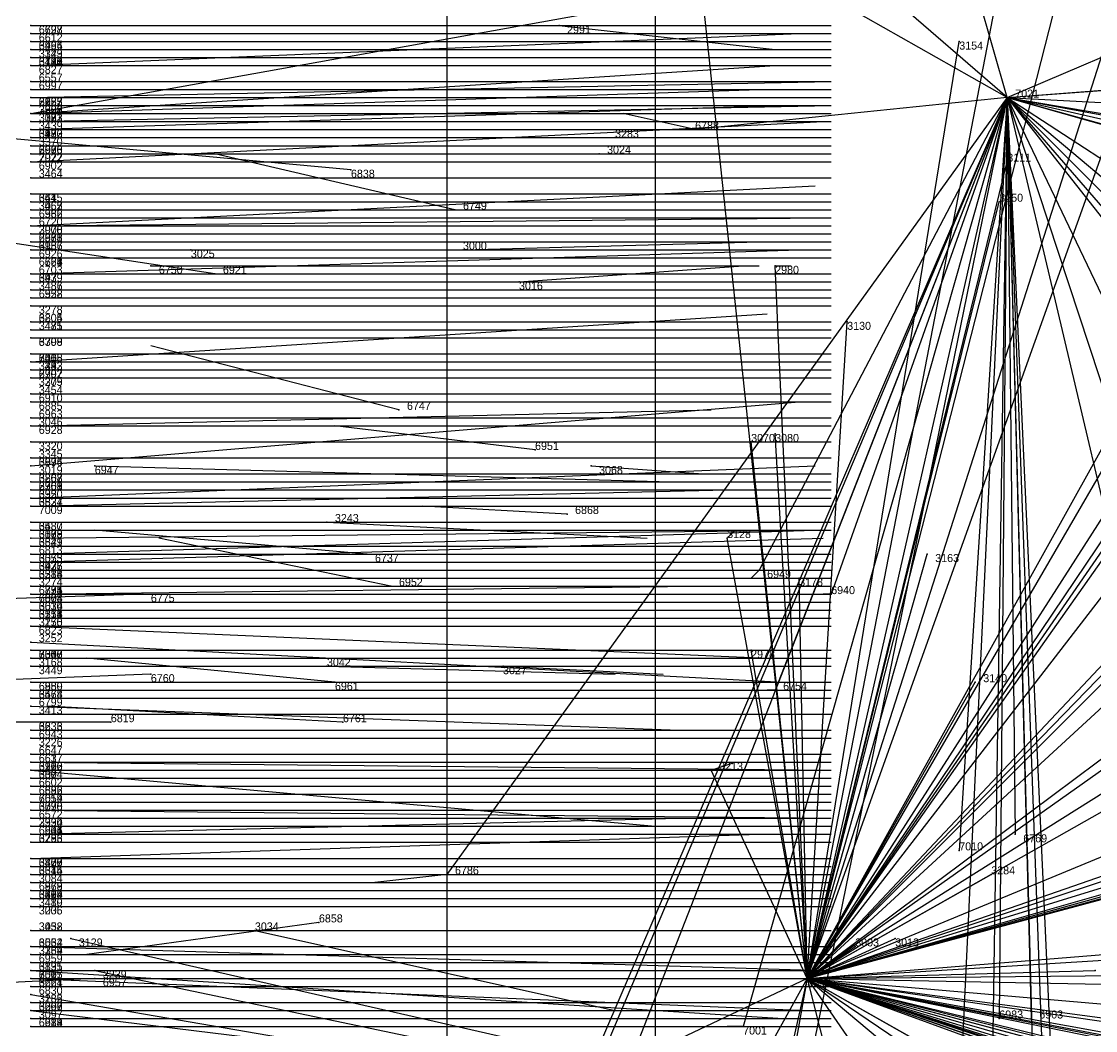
# Model space of a CAD drawing. Extents: x -0.07 to 1.1, y -0.07 to 1.1.
# Drawn here: x -0.0012 to 0.133, y 0.7635 to 0.8895 of the extents above; entities that cross this region are included whole.
import ezdxf

# ---------------------------------------------------------------- set-up
doc = ezdxf.new("R2010")
doc.units = 0
for name, color, linetype in [('Clients', 3, 'CONTINUOUS'), ('Facilities', 3, 'CONTINUOUS'), ('Facilities_lines', 3, 'CONTINUOUS'), ('Min_max_boxes', 1, 'CONTINUOUS'), ('Normals', 1, 'CONTINUOUS'), ('Source_points', 5, 'CONTINUOUS'), ('Text', 3, 'CONTINUOUS')]:
    doc.layers.add(name, color=color, linetype=linetype)

msp = doc.modelspace()

# ---------------------------------------------------------------- linework, layer by layer
at = {"layer": 'Clients', "color": 5}
for p in [(0.116, 0.887), (0.083, 0.876, 1), (0.122, 0.872), (0.121, 0.867), (0.093, 0.859), (0.102, 0.852), (0.093, 0.838), (0.09, 0.837), (0.087, 0.825), (0.112, 0.823), (0.091, 0.821, 1), (0.096, 0.82), (0.1, 0.818, 1), (0.09, 0.811), (0.118, 0.807), (0.093, 0.806, 1), (0.085, 0.796), (0.123, 0.788, 1), (0.116, 0.786, 1), (0.052, 0.783, 1), (0.12, 0.783), (0.108, 0.775), (0.103, 0.774), (0.133, 0.771), (0.121, 0.765, 1), (0.125, 0.765, 1), (0.089, 0.764, 1)]:
    msp.add_point(p, dxfattribs=at)
at = {"layer": 'Facilities', "color": 3}
for p in [(0, 0.889, 0.797), (0.066, 0.889), (0, 0.888, 0.724), (0, 0.887, 0.552), (0, 0.886, 0.086), (0, 0.886, 0.303), (0, 0.886, 0.783), (0, 0.885, 0.478), (0, 0.885, 0.364), (0, 0.885, 0.868), (0, 0.884, 0.244), (0, 0.884, 0.24), (0, 0.884, 0.897), (0, 0.884, 0.969), (0, 0.882, 0.591), (0, 0.881, 0.8), (0, 0.88, 0.072), (0, 0.88, 0.078), (0, 0.88, 0.654), (0, 0.879, 0.207), (0, 0.879, 0.294), (0.122, 0.88, 1), (0, 0.878, 0.226), (0, 0.878, 0.045), (0, 0.878, 0.049), (0, 0.878, 0.019), (0, 0.878, 0.339), (0, 0.877, 0.072), (0, 0.877, 0.493), (0, 0.876, 0.273), (0, 0.876, 0.453), (0, 0.876, 0.979), (0, 0.876, 0.813), (0, 0.875, 0.187), (0, 0.875, 0.288), (0.073, 0.875), (0, 0.874, 0.244), (0, 0.874, 0.75), (0, 0.873, 0.178), (0, 0.873, 0.809), (0.071, 0.873), (0, 0.872, 0.065), (0, 0.872, 0.769), (0.04, 0.871, 1), (0, 0.87, 0.3), (0, 0.868, 0.422), (0, 0.868, 0.669), (0, 0.867, 0.095), (0, 0.867, 0.419), (0, 0.866, 0.098), (0.053, 0.866, 1), (0, 0.865, 0.653), (0, 0.865, 0.765), (0, 0.864, 0.093), (0, 0.864, 0.058), (0, 0.864, 0.944), (0, 0.863, 0.598), (0, 0.862, 0.093), (0, 0.862, 0.528), (0, 0.861, 0.189), (0, 0.861, 0.924), (0, 0.861, 0.821), (0.02, 0.861), (0.054, 0.861), (0, 0.86, 0.677), (0, 0.86, 0.68), (0, 0.86, 0.715), (0, 0.86, 0.825), (0.015, 0.859, 1), (0, 0.858, 0.518), (0, 0.858, 0.952), (0.023, 0.858, 1), (0, 0.857, 0.259), (0, 0.857, 0.342), (0.061, 0.857), (0, 0.856, 0.425), (0, 0.855, 0.679), (0, 0.855, 0.897), (0, 0.854, 0.082), (0, 0.852, 0.129), (0, 0.852, 0.379), (0, 0.852, 0.833), (0, 0.851, 0.4), (0, 0.85, 0.422), (0, 0.85, 0.912), (0, 0.848, 0.432), (0, 0.848, 0.551), (0, 0.847, 0.072), (0, 0.847, 0.459), (0, 0.847, 0.977), (0, 0.846, 0.178), (0, 0.846, 0.45), (0, 0.846, 0.273), (0, 0.845, 0.149), (0, 0.845, 0.27), (0, 0.845, 0.722), (0, 0.843, 0.341), (0, 0.842, 0.866), (0, 0.842, 0.855), (0.046, 0.841, 1), (0, 0.84, 0.92), (0, 0.839, 0.201), (0.001, 0.839, 1), (0, 0.837, 0.337), (0.063, 0.836, 1), (0, 0.835, 0.146), (0, 0.835, 0.318), (0, 0.835, 0.669), (0, 0.834, 0.951), (0.008, 0.834, 1), (0.07, 0.834), (0, 0.833, 0.167), (0, 0.833, 0.17), (0, 0.833, 0.809), (0, 0.832, 0.188), (0, 0.832, 0.144), (0, 0.831, 0.403), (0, 0.831, 0.608), (0, 0.83, 0.302), (0, 0.83, 0.274), (0, 0.83, 0.579), (0, 0.83, 0.944), (0, 0.829, 0.835), (0, 0.829, 0.999), (0.067, 0.828, 1), (0, 0.827, 0.529), (0.037, 0.827), (0, 0.826, 0.13), (0, 0.826, 0.268), (0, 0.826, 0.531), (0, 0.826, 0.704), (0, 0.825, 0.05), (0, 0.824, 0.349), (0, 0.824, 0.808), (0, 0.823, 0.704), (0, 0.823, 0.945), (0.042, 0.823, 1), (0, 0.822, 0.166), (0, 0.822, 0.227), (0, 0.822, 0.928), (0, 0.821, 0.276), (0, 0.821, 0.409), (0, 0.821, 0.635), (0, 0.82, 0.049), (0, 0.82, 0.246), (0, 0.82, 0.413), (0, 0.819, 0.911), (0, 0.819, 0.875), (0.045, 0.819, 1), (0, 0.818, 0.572), (0, 0.818, 1), (0.014, 0.818, 1), (0, 0.817, 0.118), (0, 0.817, 0.86), (0, 0.817, 0.806), (0, 0.816, 0.231), (0, 0.816, 0.751), (0, 0.816, 0.508), (0, 0.815, 0.225), (0, 0.815, 0.129), (0, 0.815, 0.498), (0, 0.814, 0.143), (0, 0.814, 0.962), (0, 0.812, 0.044), (0, 0.811, 0.282), (0, 0.81, 0.485), (0, 0.81, 0.627), (0, 0.81, 0.803), (0, 0.809, 0.12), (0, 0.809, 0.278), (0.015, 0.808, 1), (0.037, 0.809), (0.059, 0.809), (0, 0.807, 0.791), (0.038, 0.807, 1), (0, 0.806, 0.792), (0, 0.805, 0.481), (0, 0.805, 0.723), (0, 0.804, 0.996), (0, 0.803, 0.479), (0.01, 0.802, 1), (0.039, 0.802, 1), (0, 0.801, 0.148), (0, 0.801, 0.676), (0, 0.8, 0.09), (0, 0.8, 0.907), (0, 0.798, 0.573), (0, 0.798, 0.75), (0, 0.797, 0.217), (0, 0.797, 0.132), (0, 0.797, 0.721), (0, 0.797, 0.924), (0, 0.796, 0.014), (0, 0.796, 0.365), (0, 0.796, 0.879), (0, 0.795, 0.145), (0, 0.794, 0.713), (0, 0.793, 0.649), (0, 0.793, 0.568), (0, 0.793, 0.85), (0, 0.792, 0.672), (0, 0.792, 0.865), (0, 0.791, 0.071), (0, 0.791, 0.787), (0, 0.79, 0.411), (0, 0.79, 0.551), (0, 0.789, 0.238), (0, 0.789, 0.829), (0, 0.788, 0.644), (0, 0.788, 0.853), (0, 0.788, 0.99), (0, 0.787, 0.18), (0, 0.787, 0.833), (0, 0.785, 0.266), (0, 0.785, 0.973), (0, 0.784, 0.439), (0, 0.784, 0.312), (0, 0.784, 0.309), (0, 0.783, 0.436), (0, 0.783, 0.54), (0, 0.782, 0.169), (0, 0.782, 0.816), (0, 0.781, 0.159), (0, 0.781, 0.264), (0, 0.781, 0.586), (0, 0.781, 0.877), (0, 0.78, 0.277), (0, 0.78, 0.33), (0, 0.779, 0.203), (0, 0.779, 0.227), (0, 0.779, 0.497), (0, 0.779, 0.402), (0.036, 0.777, 1), (0, 0.776, 0.092), (0, 0.776, 0.335), (0.028, 0.776), (0.005, 0.775), (0, 0.774, 0.086), (0, 0.774, 0.069), (0, 0.774, 0.161), (0, 0.774, 0.469), (0, 0.774, 0.737), (0, 0.774, 0.747), (0, 0.773, 0.816), (0, 0.772, 0.867), (0, 0.771, 0.04), (0, 0.771, 0.838), (0.008, 0.771), (0, 0.77, 0.049), (0, 0.77, 0.652), (0, 0.77, 0.507), (0, 0.77, 0.566), (0, 0.769, 0.134), (0, 0.769, 0.846), (0.008, 0.77, 1), (0.097, 0.77), (0, 0.768, 0.015), (0, 0.767, 0.122), (0, 0.766, 0.175), (0, 0.766, 0.124), (0, 0.766, 0.028), (0, 0.766, 0.581), (0, 0.765, 0.592), (0, 0.765, 0.518), (0, 0.764, 0.883)]:
    msp.add_point(p, dxfattribs=at)
at = {"layer": 'Facilities_lines', "color": 3}
for p, q in [((0.097, 0.77), (0.194, 0.937)), ((0.097, 0.77), (0.186, 0.93)), ((0.097, 0.77), (0.126, 0.92)), ((0.122, 0.88, 1), (0.077, 0.919, 1)), ((0.097, 0.77), (0.197, 0.915)), ((0.097, 0.77), (0.082, 0.911)), ((0.097, 0.77), (0.142, 0.911)), ((0.097, 0.77), (0.133, 0.911)), ((0.122, 0.88, 1), (0.114, 0.908, 1)), ((0.097, 0.77), (0.188, 0.899)), ((0.122, 0.88, 1), (0.092, 0.897, 1)), ((0.097, 0.77), (0.141, 0.893)), ((0.122, 0.88, 1), (0.143, 0.889, 1)), ((0.097, 0.77), (0.116, 0.887)), ((0.122, 0.88, 1), (0.225, 0.888, 1)), ((0.122, 0.88, 1), (0.214, 0.887, 1)), ((0.097, 0.77), (0.185, 0.884)), ((0.122, 0.88, 1), (0.052, 0.783, 1)), ((0.122, 0.88, 1), (0.067, 0.75, 1)), ((0.122, 0.88, 1), (0.068, 0.742, 1)), ((0.122, 0.88, 1), (0.069, 0.757, 1)), ((0.122, 0.88, 1), (0.083, 0.876, 1)), ((0.122, 0.88, 1), (0.089, 0.764, 1)), ((0.122, 0.88, 1), (0.091, 0.821, 1)), ((0.122, 0.88, 1), (0.092, 0.748, 1)), ((0.122, 0.88, 1), (0.093, 0.806, 1)), ((0.122, 0.88, 1), (0.095, 0.748, 1)), ((0.122, 0.88, 1), (0.1, 0.818, 1)), ((0.122, 0.88, 1), (0.115, 0.733, 1)), ((0.122, 0.88, 1), (0.116, 0.786, 1)), ((0.122, 0.88, 1), (0.12, 0.75, 1)), ((0.122, 0.88, 1), (0.121, 0.765, 1)), ((0.122, 0.88, 1), (0.154, 0.813, 1)), ((0.122, 0.88, 1), (0.175, 0.868, 1)), ((0.122, 0.88, 1), (0.206, 0.866, 1)), ((0.122, 0.88, 1), (0.175, 0.865, 1)), ((0.122, 0.88, 1), (0.123, 0.788, 1)), ((0.122, 0.88, 1), (0.18, 0.822, 1)), ((0.122, 0.88, 1), (0.234, 0.874, 1)), ((0.122, 0.88, 1), (0.199, 0.791, 1)), ((0.122, 0.88, 1), (0.222, 0.815, 1)), ((0.122, 0.88, 1), (0.207, 0.772, 1)), ((0.122, 0.88, 1), (0.237, 0.848, 1)), ((0.122, 0.88, 1), (0.148, 0.801, 1)), ((0.122, 0.88, 1), (0.125, 0.765, 1)), ((0.122, 0.88, 1), (0.21, 0.864, 1)), ((0.122, 0.88, 1), (0.2, 0.867, 1)), ((0.122, 0.88, 1), (0.223, 0.795, 1)), ((0.122, 0.88, 1), (0.127, 0.743, 1)), ((0.122, 0.88, 1), (0.159, 0.723, 1)), ((0.122, 0.88, 1), (0.126, 0.729, 1)), ((0.122, 0.88, 1), (0.128, 0.748, 1)), ((0.097, 0.77), (0.197, 0.873)), ((0.097, 0.77), (0.209, 0.873)), ((0.097, 0.77), (0.163, 0.873)), ((0.097, 0.77), (0.122, 0.872)), ((0.097, 0.77), (0.163, 0.868)), ((0.097, 0.77), (0.121, 0.867)), ((0.097, 0.77), (0.223, 0.864)), ((0.097, 0.77), (0.093, 0.859)), ((0.097, 0.77), (0.102, 0.852)), ((0.097, 0.77), (0.21, 0.841)), ((0.097, 0.77), (0.093, 0.838)), ((0.097, 0.77), (0.09, 0.837)), ((0.097, 0.77), (0.164, 0.837)), ((0.097, 0.77), (0.258, 0.826)), ((0.097, 0.77), (0.087, 0.825)), ((0.097, 0.77), (0.112, 0.823)), ((0.097, 0.77), (0.096, 0.82)), ((0.097, 0.77), (0.145, 0.821)), ((0.097, 0.77), (0.283, 0.82)), ((0.097, 0.77), (0.249, 0.82)), ((0.097, 0.77), (0.09, 0.811)), ((0.097, 0.77), (0.241, 0.81)), ((0.097, 0.77), (0.237, 0.808)), ((0.097, 0.77), (0.118, 0.807)), ((0.097, 0.77), (0.214, 0.806)), ((0.097, 0.77), (0.145, 0.804)), ((0.097, 0.77), (0.15, 0.8)), ((0.097, 0.77), (0.085, 0.796)), ((0.097, 0.77), (0.155, 0.794)), ((0.097, 0.77), (0.12, 0.783)), ((0.097, 0.77), (0.139, 0.782)), ((0.097, 0.77), (0.183, 0.777)), ((0.097, 0.77), (0.108, 0.775)), ((0.097, 0.77), (0.103, 0.774)), ((0.097, 0.77), (0.162, 0.774)), ((0.097, 0.77), (0.133, 0.771)), ((0.097, 0.77), (0.207, 0.771)), ((0.097, 0.77), (0.078, 0.761)), ((0.097, 0.77), (0.087, 0.752)), ((0.097, 0.77), (0.092, 0.742)), ((0.097, 0.77), (0.217, 0.738)), ((0.097, 0.77), (0.251, 0.714)), ((0.097, 0.77), (0.238, 0.727)), ((0.097, 0.77), (0.202, 0.75)), ((0.097, 0.77), (0.226, 0.725)), ((0.097, 0.77), (0.213, 0.732)), ((0.097, 0.77), (0.207, 0.708)), ((0.097, 0.77), (0.167, 0.753)), ((0.097, 0.77), (0.17, 0.709)), ((0.097, 0.77), (0.218, 0.748)), ((0.097, 0.77), (0.223, 0.728)), ((0.097, 0.77), (0.134, 0.745)), ((0.097, 0.77), (0.213, 0.733)), ((0.097, 0.77), (0.242, 0.749)), ((0.097, 0.77), (0.124, 0.731)), ((0.097, 0.77), (0.112, 0.711)), ((0.097, 0.77), (0.189, 0.718)), ((0.097, 0.77), (0.146, 0.756)), ((0.097, 0.77), (0.24, 0.734)), ((0.097, 0.77), (0.267, 0.711)), ((0.097, 0.77), (0.273, 0.723)), ((0.097, 0.77), (0.269, 0.735)), ((0.097, 0.77), (0.265, 0.737)), ((0.097, 0.77), (0.262, 0.748)), ((0.097, 0.77), (0.3, 0.766)), ((0.097, 0.77), (0.143, 0.766))]:
    msp.add_line(p, q, dxfattribs=at)
at = {"layer": 'Min_max_boxes', "color": 1}
for p, q in [((0.078, 0.937), (0.078, 0.708)), ((0.078, 0.937), (0.078, 0.708)), ((0.052, 0.919, 1), (0.052, 0.723, 1)), ((0.052, 0.919, 1), (0.052, 0.723, 1))]:
    msp.add_line(p, q, dxfattribs=at)
at = {"layer": 'Normals', "color": 1}
for p, q in [((0, 0.878, 0.019), (0.078, 0.892, 0.08)), ((0, 0.889, 0.797), (0.1, 0.889, 0.797)), ((0.066, 0.889), (0.093, 0.886, 0.096)), ((0, 0.888, 0.724), (0.1, 0.888, 0.724)), ((0, 0.884, 0.969), (0.096, 0.888, 0.944)), ((0, 0.887, 0.552), (0.1, 0.887, 0.552)), ((0.116, 0.887), (0.116, 0.887, 0.1)), ((0, 0.886, 0.086), (0.1, 0.886, 0.086)), ((0, 0.886, 0.303), (0.1, 0.886, 0.303)), ((0, 0.886, 0.783), (0.1, 0.886, 0.783)), ((0, 0.885, 0.478), (0.1, 0.885, 0.478)), ((0, 0.885, 0.364), (0.1, 0.885, 0.364)), ((0, 0.885, 0.868), (0.1, 0.885, 0.868)), ((0, 0.884, 0.244), (0.1, 0.884, 0.244)), ((0, 0.884, 0.24), (0.1, 0.884, 0.24)), ((0, 0.878, 0.049), (0.093, 0.884, 0.085)), ((0, 0.884, 0.897), (0.1, 0.884, 0.897)), ((0, 0.88, 0.072), (0.1, 0.882, 0.079)), ((0, 0.882, 0.591), (0.1, 0.882, 0.591)), ((0, 0.878, 0.045), (0.091, 0.881, 0.086)), ((0, 0.881, 0.8), (0.1, 0.881, 0.8)), ((0, 0.88, 0.078), (0.1, 0.88, 0.081)), ((0, 0.88, 0.654), (0.1, 0.88, 0.654)), ((0, 0.877, 0.072), (0.1, 0.879, 0.079)), ((0, 0.879, 0.207), (0.1, 0.879, 0.207)), ((0, 0.879, 0.294), (0.1, 0.879, 0.294)), ((0, 0.876, 0.979), (0.093, 0.879, 0.943)), ((0.122, 0.88, 1), (0.122, 0.88, 1.1)), ((0, 0.878, 0.226), (0.1, 0.878, 0.226)), ((0, 0.878, 0.339), (0.1, 0.878, 0.339)), ((0.083, 0.876, 1), (0.074, 0.878, 1.1)), ((0, 0.872, 0.065), (0.099, 0.877, 0.075)), ((0, 0.877, 0.493), (0.1, 0.877, 0.493)), ((0.04, 0.871, 1), (-0.004, 0.875, 1.09)), ((0, 0.876, 0.273), (0.1, 0.876, 0.273)), ((0, 0.876, 0.453), (0.1, 0.876, 0.453)), ((0, 0.876, 0.813), (0.1, 0.876, 0.813)), ((0, 0.875, 0.187), (0.1, 0.875, 0.187)), ((0, 0.875, 0.288), (0.1, 0.875, 0.288)), ((0.073, 0.875), (0.094, 0.875, 0.098)), ((0, 0.874, 0.244), (0.1, 0.874, 0.244)), ((0, 0.874, 0.75), (0.1, 0.874, 0.75)), ((0, 0.873, 0.178), (0.1, 0.873, 0.178)), ((0, 0.873, 0.809), (0.1, 0.873, 0.809)), ((0.053, 0.866, 1), (0.023, 0.873, 1.095)), ((0.071, 0.873), (0.093, 0.873, 0.098)), ((0, 0.872, 0.769), (0.1, 0.872, 0.769)), ((0.122, 0.872), (0.122, 0.872, 0.1)), ((0, 0.87, 0.3), (0.1, 0.87, 0.3)), ((0, 0.864, 0.058), (0.098, 0.869, 0.08)), ((0, 0.868, 0.422), (0.1, 0.868, 0.422)), ((0, 0.868, 0.669), (0.1, 0.868, 0.669)), ((0, 0.867, 0.095), (0.1, 0.867, 0.095)), ((0, 0.867, 0.419), (0.1, 0.867, 0.419)), ((0.121, 0.867), (0.121, 0.867, 0.1)), ((0.023, 0.858, 1), (-0.03, 0.866, 1.084)), ((0, 0.866, 0.098), (0.1, 0.866, 0.098)), ((0, 0.865, 0.653), (0.1, 0.865, 0.653)), ((0, 0.864, 0.944), (0.099, 0.865, 0.928)), ((0, 0.865, 0.765), (0.1, 0.865, 0.765)), ((0, 0.864, 0.093), (0.1, 0.864, 0.093)), ((0, 0.863, 0.598), (0.1, 0.863, 0.598)), ((0, 0.862, 0.093), (0.1, 0.862, 0.093)), ((0, 0.862, 0.528), (0.1, 0.862, 0.528)), ((0.054, 0.861), (0.091, 0.862, 0.093)), ((0, 0.861, 0.189), (0.1, 0.861, 0.189)), ((0, 0.861, 0.924), (0.1, 0.861, 0.919)), ((0, 0.858, 0.952), (0.096, 0.861, 0.924)), ((0, 0.861, 0.821), (0.1, 0.861, 0.821)), ((0.02, 0.861), (0.079, 0.861, 0.08)), ((0, 0.86, 0.677), (0.1, 0.86, 0.677)), ((0, 0.86, 0.68), (0.1, 0.86, 0.68)), ((0, 0.86, 0.715), (0.1, 0.86, 0.715)), ((0, 0.86, 0.825), (0.1, 0.86, 0.825)), ((0.015, 0.859, 1), (0.091, 0.859, 0.934)), ((0.061, 0.857), (0.089, 0.859, 0.096)), ((0.093, 0.859), (0.095, 0.859, 0.1)), ((0, 0.858, 0.518), (0.1, 0.858, 0.518)), ((0, 0.857, 0.259), (0.1, 0.857, 0.259)), ((0, 0.857, 0.342), (0.1, 0.857, 0.342)), ((0, 0.856, 0.425), (0.1, 0.856, 0.425)), ((0, 0.855, 0.679), (0.1, 0.855, 0.679)), ((0, 0.855, 0.897), (0.1, 0.855, 0.897)), ((0, 0.854, 0.082), (0.1, 0.854, 0.084)), ((0, 0.847, 0.977), (0.092, 0.853, 0.939)), ((0, 0.852, 0.129), (0.1, 0.852, 0.129)), ((0, 0.852, 0.379), (0.1, 0.852, 0.379)), ((0, 0.852, 0.833), (0.1, 0.852, 0.833)), ((0, 0.851, 0.4), (0.1, 0.851, 0.4)), ((0.102, 0.852), (0.102, 0.852, 0.1)), ((0, 0.85, 0.422), (0.1, 0.85, 0.422)), ((0, 0.85, 0.912), (0.1, 0.85, 0.912)), ((0.046, 0.841, 1), (0.015, 0.849, 1.094)), ((0, 0.848, 0.432), (0.1, 0.848, 0.432)), ((0, 0.848, 0.551), (0.1, 0.848, 0.551)), ((0, 0.847, 0.072), (0.1, 0.847, 0.078)), ((0, 0.847, 0.459), (0.1, 0.847, 0.459)), ((0, 0.846, 0.178), (0.1, 0.846, 0.178)), ((0, 0.846, 0.45), (0.1, 0.846, 0.45)), ((0, 0.846, 0.273), (0.1, 0.846, 0.273)), ((0, 0.845, 0.149), (0.1, 0.845, 0.149)), ((0, 0.845, 0.27), (0.1, 0.845, 0.27)), ((0, 0.845, 0.722), (0.1, 0.845, 0.722)), ((0, 0.843, 0.341), (0.1, 0.843, 0.341)), ((0, 0.842, 0.866), (0.1, 0.842, 0.866)), ((0, 0.842, 0.855), (0.1, 0.842, 0.855)), ((0, 0.834, 0.951), (0.096, 0.842, 0.924)), ((0.001, 0.839, 1), (0.085, 0.841, 0.946)), ((0, 0.84, 0.92), (0.1, 0.84, 0.917)), ((0, 0.839, 0.201), (0.1, 0.839, 0.201)), ((0.063, 0.836, 1), (0.038, 0.839, 1.097)), ((0.093, 0.838), (0.093, 0.838, 0.1)), ((0, 0.837, 0.337), (0.1, 0.837, 0.337)), ((0.09, 0.837), (0.09, 0.837, 0.1)), ((0, 0.835, 0.146), (0.1, 0.835, 0.146)), ((0, 0.835, 0.318), (0.1, 0.835, 0.318)), ((0, 0.835, 0.669), (0.1, 0.835, 0.669)), ((0, 0.83, 0.944), (0.098, 0.834, 0.925)), ((0.008, 0.834, 1), (0.08, 0.832, 0.93)), ((0.07, 0.834), (0.084, 0.833, 0.099)), ((0, 0.833, 0.167), (0.1, 0.833, 0.167)), ((0, 0.833, 0.17), (0.1, 0.833, 0.17)), ((0, 0.833, 0.809), (0.1, 0.833, 0.809)), ((0, 0.832, 0.188), (0.1, 0.832, 0.188)), ((0, 0.832, 0.144), (0.1, 0.832, 0.144)), ((0, 0.831, 0.403), (0.1, 0.831, 0.403)), ((0, 0.831, 0.608), (0.1, 0.831, 0.608)), ((0, 0.829, 0.999), (0.087, 0.831, 0.949)), ((0, 0.83, 0.302), (0.1, 0.83, 0.302)), ((0, 0.83, 0.274), (0.1, 0.83, 0.274)), ((0, 0.83, 0.579), (0.1, 0.83, 0.579)), ((0, 0.829, 0.835), (0.1, 0.829, 0.835)), ((0.067, 0.828, 1), (0.049, 0.829, 1.098)), ((0, 0.827, 0.529), (0.1, 0.827, 0.529)), ((0.037, 0.827), (0.077, 0.825, 0.092)), ((0, 0.826, 0.13), (0.1, 0.826, 0.13)), ((0, 0.825, 0.05), (0.098, 0.826, 0.071)), ((0, 0.826, 0.268), (0.1, 0.826, 0.268)), ((0, 0.826, 0.531), (0.1, 0.826, 0.531)), ((0, 0.826, 0.704), (0.1, 0.826, 0.704)), ((0, 0.823, 0.945), (0.098, 0.826, 0.925)), ((0.042, 0.823, 1), (0.008, 0.826, 1.094)), ((0.087, 0.825), (0.088, 0.826, 0.1)), ((0, 0.822, 0.928), (0.099, 0.825, 0.917)), ((0, 0.824, 0.349), (0.1, 0.824, 0.349)), ((0, 0.824, 0.808), (0.1, 0.824, 0.808)), ((0.045, 0.819, 1), (0.016, 0.825, 1.095)), ((0, 0.823, 0.704), (0.1, 0.823, 0.704)), ((0.112, 0.823), (0.112, 0.823, 0.1)), ((0, 0.822, 0.166), (0.1, 0.822, 0.166)), ((0, 0.822, 0.227), (0.1, 0.822, 0.227)), ((0, 0.821, 0.276), (0.1, 0.821, 0.276)), ((0, 0.821, 0.409), (0.1, 0.821, 0.409)), ((0, 0.821, 0.635), (0.1, 0.821, 0.635)), ((0, 0.82, 0.049), (0.096, 0.82, 0.075)), ((0, 0.82, 0.246), (0.1, 0.82, 0.246)), ((0, 0.82, 0.413), (0.1, 0.82, 0.413)), ((0.091, 0.821, 1), (0.09, 0.82, 1.1)), ((0.096, 0.82), (0.096, 0.82, 0.1)), ((0, 0.818, 1), (0.083, 0.819, 0.944)), ((0, 0.819, 0.911), (0.1, 0.819, 0.91)), ((0, 0.819, 0.875), (0.1, 0.819, 0.875)), ((0.014, 0.818, 1), (-0.043, 0.816, 1.082)), ((0, 0.818, 0.572), (0.1, 0.818, 0.572)), ((0.1, 0.818, 1), (0.099, 0.818, 1.1)), ((0, 0.817, 0.118), (0.1, 0.817, 0.118)), ((0, 0.817, 0.86), (0.1, 0.817, 0.86)), ((0, 0.817, 0.806), (0.1, 0.817, 0.806)), ((0, 0.816, 0.231), (0.1, 0.816, 0.231)), ((0, 0.816, 0.751), (0.1, 0.816, 0.751)), ((0, 0.816, 0.508), (0.1, 0.816, 0.508)), ((0, 0.815, 0.225), (0.1, 0.815, 0.225)), ((0, 0.815, 0.129), (0.1, 0.815, 0.129)), ((0, 0.815, 0.498), (0.1, 0.815, 0.498)), ((0, 0.814, 0.143), (0.1, 0.814, 0.143)), ((0, 0.814, 0.962), (0.092, 0.81, 0.923)), ((0, 0.812, 0.044), (0.094, 0.807, 0.078)), ((0, 0.811, 0.282), (0.1, 0.811, 0.282)), ((0.09, 0.811), (0.091, 0.811, 0.1)), ((0, 0.81, 0.485), (0.1, 0.81, 0.485)), ((0, 0.81, 0.627), (0.1, 0.81, 0.627)), ((0, 0.81, 0.803), (0.1, 0.81, 0.803)), ((0.038, 0.807, 1), (0.007, 0.81, 1.095)), ((0.015, 0.808, 1), (-0.036, 0.806, 1.086)), ((0, 0.809, 0.12), (0.1, 0.809, 0.12)), ((0, 0.809, 0.278), (0.1, 0.809, 0.278)), ((0.037, 0.809), (0.073, 0.808, 0.093)), ((0.059, 0.809), (0.079, 0.808, 0.098)), ((0, 0.807, 0.791), (0.1, 0.807, 0.791)), ((0.118, 0.807), (0.118, 0.807, 0.1)), ((0, 0.806, 0.792), (0.1, 0.806, 0.792)), ((0.093, 0.806, 1), (0.092, 0.806, 1.1)), ((0, 0.805, 0.481), (0.1, 0.805, 0.481)), ((0, 0.805, 0.723), (0.1, 0.805, 0.723)), ((0, 0.804, 0.996), (0.081, 0.801, 0.937)), ((0.039, 0.802, 1), (0.002, 0.804, 1.093)), ((0, 0.803, 0.479), (0.1, 0.803, 0.479)), ((0.01, 0.802, 1), (-0.052, 0.802, 1.079)), ((0, 0.801, 0.148), (0.1, 0.801, 0.148)), ((0, 0.801, 0.676), (0.1, 0.801, 0.676)), ((0, 0.8, 0.09), (0.1, 0.8, 0.09)), ((0, 0.8, 0.907), (0.1, 0.8, 0.907)), ((0, 0.798, 0.573), (0.1, 0.798, 0.573)), ((0, 0.798, 0.75), (0.1, 0.798, 0.75)), ((0, 0.797, 0.217), (0.1, 0.797, 0.217)), ((0, 0.797, 0.132), (0.1, 0.797, 0.132)), ((0, 0.797, 0.721), (0.1, 0.797, 0.721)), ((0, 0.797, 0.924), (0.1, 0.796, 0.921)), ((0, 0.796, 0.014), (0.078, 0.789, 0.076)), ((0, 0.796, 0.365), (0.1, 0.796, 0.365)), ((0, 0.796, 0.879), (0.1, 0.796, 0.879)), ((0.085, 0.796), (0.088, 0.797, 0.1)), ((0, 0.795, 0.145), (0.1, 0.795, 0.145)), ((0, 0.794, 0.713), (0.1, 0.794, 0.713)), ((0, 0.793, 0.649), (0.1, 0.793, 0.649)), ((0, 0.793, 0.568), (0.1, 0.793, 0.568)), ((0, 0.793, 0.85), (0.1, 0.793, 0.85)), ((0, 0.792, 0.672), (0.1, 0.792, 0.672)), ((0, 0.792, 0.865), (0.1, 0.792, 0.865)), ((0, 0.791, 0.071), (0.1, 0.79, 0.078)), ((0, 0.791, 0.787), (0.1, 0.791, 0.787)), ((0, 0.79, 0.411), (0.1, 0.79, 0.411)), ((0, 0.79, 0.551), (0.1, 0.79, 0.551)), ((0, 0.788, 0.99), (0.081, 0.79, 0.932)), ((0, 0.789, 0.238), (0.1, 0.789, 0.238)), ((0, 0.789, 0.829), (0.1, 0.789, 0.829)), ((0, 0.788, 0.644), (0.1, 0.788, 0.644)), ((0, 0.788, 0.853), (0.1, 0.788, 0.853)), ((0, 0.785, 0.973), (0.091, 0.788, 0.931)), ((0.123, 0.788, 1), (0.123, 0.788, 1.1)), ((0, 0.787, 0.18), (0.1, 0.787, 0.18)), ((0, 0.787, 0.833), (0.1, 0.787, 0.833)), ((0, 0.785, 0.266), (0.1, 0.785, 0.266)), ((0.116, 0.786, 1), (0.116, 0.786, 1.1)), ((0, 0.784, 0.439), (0.1, 0.784, 0.439)), ((0, 0.784, 0.312), (0.1, 0.784, 0.312)), ((0, 0.784, 0.309), (0.1, 0.784, 0.309)), ((0, 0.783, 0.436), (0.1, 0.783, 0.436)), ((0, 0.783, 0.54), (0.1, 0.783, 0.54)), ((0.052, 0.783, 1), (0.043, 0.782, 1.1)), ((0.12, 0.783), (0.12, 0.783, 0.1)), ((0, 0.782, 0.169), (0.1, 0.782, 0.169)), ((0, 0.782, 0.816), (0.1, 0.782, 0.816)), ((0, 0.781, 0.159), (0.1, 0.781, 0.159)), ((0, 0.781, 0.264), (0.1, 0.781, 0.264)), ((0, 0.781, 0.586), (0.1, 0.781, 0.586)), ((0, 0.781, 0.877), (0.1, 0.781, 0.877)), ((0, 0.78, 0.277), (0.1, 0.78, 0.277)), ((0, 0.78, 0.33), (0.1, 0.78, 0.33)), ((0, 0.779, 0.203), (0.1, 0.779, 0.203)), ((0, 0.779, 0.227), (0.1, 0.779, 0.227)), ((0, 0.779, 0.497), (0.1, 0.779, 0.497)), ((0, 0.779, 0.402), (0.1, 0.779, 0.402)), ((0.036, 0.777, 1), (0.007, 0.773, 1.096)), ((0, 0.776, 0.092), (0.1, 0.776, 0.092)), ((0, 0.776, 0.335), (0.1, 0.776, 0.335)), ((0.028, 0.776), (0.073, 0.766, 0.088)), ((0.005, 0.775), (0.071, 0.76, 0.074)), ((0.108, 0.775), (0.108, 0.775, 0.1)), ((0, 0.774, 0.086), (0.1, 0.774, 0.087)), ((0, 0.774, 0.069), (0.099, 0.771, 0.081)), ((0, 0.774, 0.161), (0.1, 0.774, 0.161)), ((0, 0.774, 0.469), (0.1, 0.774, 0.469)), ((0, 0.774, 0.737), (0.1, 0.774, 0.737)), ((0, 0.774, 0.747), (0.1, 0.774, 0.747)), ((0, 0.773, 0.816), (0.1, 0.773, 0.816)), ((0.103, 0.774), (0.103, 0.774, 0.1)), ((0, 0.772, 0.867), (0.1, 0.772, 0.867)), ((0, 0.771, 0.04), (0.094, 0.765, 0.072)), ((0, 0.771, 0.838), (0.1, 0.771, 0.838)), ((0.008, 0.771), (0.075, 0.757, 0.073)), ((0.133, 0.771), (0.133, 0.771, 0.1)), ((0.008, 0.77, 1), (-0.056, 0.767, 1.077)), ((0, 0.77, 0.049), (0.097, 0.766, 0.074)), ((0, 0.77, 0.652), (0.1, 0.77, 0.652)), ((0, 0.77, 0.507), (0.1, 0.77, 0.507)), ((0, 0.77, 0.566), (0.1, 0.77, 0.566)), ((0, 0.769, 0.134), (0.1, 0.769, 0.134)), ((0, 0.769, 0.846), (0.1, 0.769, 0.846)), ((0.097, 0.77), (0.097, 0.77, 0.1)), ((0, 0.768, 0.015), (0.076, 0.755, 0.079)), ((0, 0.767, 0.122), (0.1, 0.767, 0.122)), ((0, 0.766, 0.175), (0.1, 0.766, 0.175)), ((0, 0.766, 0.124), (0.1, 0.766, 0.124)), ((0, 0.766, 0.028), (0.09, 0.755, 0.071)), ((0, 0.766, 0.581), (0.1, 0.766, 0.581)), ((0, 0.765, 0.592), (0.1, 0.765, 0.592)), ((0, 0.765, 0.518), (0.1, 0.765, 0.518)), ((0.121, 0.765, 1), (0.121, 0.765, 1.1)), ((0.125, 0.765, 1), (0.125, 0.765, 1.1)), ((0, 0.764, 0.883), (0.1, 0.764, 0.883)), ((0.089, 0.764, 1), (0.087, 0.764, 1.1))]:
    msp.add_line(p, q, dxfattribs=at)
at = {"layer": 'Source_points', "color": 5}
for p in [(0, 0.889, 0.797), (0.066, 0.889), (0, 0.888, 0.724), (0, 0.887, 0.552), (0.116, 0.887), (0, 0.886, 0.086), (0, 0.886, 0.303), (0, 0.886, 0.783), (0, 0.885, 0.478), (0, 0.885, 0.364), (0, 0.885, 0.868), (0, 0.884, 0.244), (0, 0.884, 0.24), (0, 0.884, 0.897), (0, 0.884, 0.969), (0, 0.882, 0.591), (0, 0.881, 0.8), (0, 0.88, 0.072), (0, 0.88, 0.078), (0, 0.88, 0.654), (0, 0.879, 0.207), (0, 0.879, 0.294), (0.122, 0.88, 1), (0, 0.878, 0.226), (0, 0.878, 0.045), (0, 0.878, 0.049), (0, 0.878, 0.019), (0, 0.878, 0.339), (0, 0.877, 0.072), (0, 0.877, 0.493), (0, 0.876, 0.273), (0, 0.876, 0.453), (0, 0.876, 0.979), (0, 0.876, 0.813), (0, 0.875, 0.187), (0, 0.875, 0.288), (0.073, 0.875), (0.083, 0.876, 1), (0, 0.874, 0.244), (0, 0.874, 0.75), (0, 0.873, 0.178), (0, 0.873, 0.809), (0.071, 0.873), (0, 0.872, 0.065), (0, 0.872, 0.769), (0.04, 0.871, 1), (0.122, 0.872), (0, 0.87, 0.3), (0, 0.868, 0.422), (0, 0.868, 0.669), (0, 0.867, 0.095), (0, 0.867, 0.419), (0.121, 0.867), (0, 0.866, 0.098), (0.053, 0.866, 1), (0, 0.865, 0.653), (0, 0.865, 0.765), (0, 0.864, 0.093), (0, 0.864, 0.058), (0, 0.864, 0.944), (0, 0.863, 0.598), (0, 0.862, 0.093), (0, 0.862, 0.528), (0, 0.861, 0.189), (0, 0.861, 0.924), (0, 0.861, 0.821), (0.02, 0.861), (0.054, 0.861), (0, 0.86, 0.677), (0, 0.86, 0.68), (0, 0.86, 0.715), (0, 0.86, 0.825), (0.015, 0.859, 1), (0.093, 0.859), (0, 0.858, 0.518), (0, 0.858, 0.952), (0.023, 0.858, 1), (0, 0.857, 0.259), (0, 0.857, 0.342), (0.061, 0.857), (0, 0.856, 0.425), (0, 0.855, 0.679), (0, 0.855, 0.897), (0, 0.854, 0.082), (0, 0.852, 0.129), (0, 0.852, 0.379), (0, 0.852, 0.833), (0, 0.851, 0.4), (0.102, 0.852), (0, 0.85, 0.422), (0, 0.85, 0.912), (0, 0.848, 0.432), (0, 0.848, 0.551), (0, 0.847, 0.072), (0, 0.847, 0.459), (0, 0.847, 0.977), (0, 0.846, 0.178), (0, 0.846, 0.45), (0, 0.846, 0.273), (0, 0.845, 0.149), (0, 0.845, 0.27), (0, 0.845, 0.722), (0, 0.843, 0.341), (0, 0.842, 0.866), (0, 0.842, 0.855), (0.046, 0.841, 1), (0, 0.84, 0.92), (0, 0.839, 0.201), (0.001, 0.839, 1), (0.093, 0.838), (0, 0.837, 0.337), (0.063, 0.836, 1), (0.09, 0.837), (0, 0.835, 0.146), (0, 0.835, 0.318), (0, 0.835, 0.669), (0, 0.834, 0.951), (0.008, 0.834, 1), (0.07, 0.834), (0, 0.833, 0.167), (0, 0.833, 0.17), (0, 0.833, 0.809), (0, 0.832, 0.188), (0, 0.832, 0.144), (0, 0.831, 0.403), (0, 0.831, 0.608), (0, 0.83, 0.302), (0, 0.83, 0.274), (0, 0.83, 0.579), (0, 0.83, 0.944), (0, 0.829, 0.835), (0, 0.829, 0.999), (0.067, 0.828, 1), (0, 0.827, 0.529), (0.037, 0.827), (0, 0.826, 0.13), (0, 0.826, 0.268), (0, 0.826, 0.531), (0, 0.826, 0.704), (0, 0.825, 0.05), (0, 0.824, 0.349), (0, 0.824, 0.808), (0.087, 0.825), (0, 0.823, 0.704), (0, 0.823, 0.945), (0.042, 0.823, 1), (0.112, 0.823), (0, 0.822, 0.166), (0, 0.822, 0.227), (0, 0.822, 0.928), (0, 0.821, 0.276), (0, 0.821, 0.409), (0, 0.821, 0.635), (0, 0.82, 0.049), (0, 0.82, 0.246), (0, 0.82, 0.413), (0.091, 0.821, 1), (0.096, 0.82), (0, 0.819, 0.911), (0, 0.819, 0.875), (0.045, 0.819, 1), (0, 0.818, 0.572), (0, 0.818, 1), (0.014, 0.818, 1), (0.1, 0.818, 1), (0, 0.817, 0.118), (0, 0.817, 0.86), (0, 0.817, 0.806), (0, 0.816, 0.231), (0, 0.816, 0.751), (0, 0.816, 0.508), (0, 0.815, 0.225), (0, 0.815, 0.129), (0, 0.815, 0.498), (0, 0.814, 0.143), (0, 0.814, 0.962), (0, 0.812, 0.044), (0, 0.811, 0.282), (0.09, 0.811), (0, 0.81, 0.485), (0, 0.81, 0.627), (0, 0.81, 0.803), (0, 0.809, 0.12), (0, 0.809, 0.278), (0.015, 0.808, 1), (0.037, 0.809), (0.059, 0.809), (0, 0.807, 0.791), (0.038, 0.807, 1), (0.118, 0.807), (0, 0.806, 0.792), (0.093, 0.806, 1), (0, 0.805, 0.481), (0, 0.805, 0.723), (0, 0.804, 0.996), (0, 0.803, 0.479), (0.01, 0.802, 1), (0.039, 0.802, 1), (0, 0.801, 0.148), (0, 0.801, 0.676), (0, 0.8, 0.09), (0, 0.8, 0.907), (0, 0.798, 0.573), (0, 0.798, 0.75), (0, 0.797, 0.217), (0, 0.797, 0.132), (0, 0.797, 0.721), (0, 0.797, 0.924), (0, 0.796, 0.014), (0, 0.796, 0.365), (0, 0.796, 0.879), (0.085, 0.796), (0, 0.795, 0.145), (0, 0.794, 0.713), (0, 0.793, 0.649), (0, 0.793, 0.568), (0, 0.793, 0.85), (0, 0.792, 0.672), (0, 0.792, 0.865), (0, 0.791, 0.071), (0, 0.791, 0.787), (0, 0.79, 0.411), (0, 0.79, 0.551), (0, 0.789, 0.238), (0, 0.789, 0.829), (0, 0.788, 0.644), (0, 0.788, 0.853), (0, 0.788, 0.99), (0.123, 0.788, 1), (0, 0.787, 0.18), (0, 0.787, 0.833), (0, 0.785, 0.266), (0, 0.785, 0.973), (0.116, 0.786, 1), (0, 0.784, 0.439), (0, 0.784, 0.312), (0, 0.784, 0.309), (0, 0.783, 0.436), (0, 0.783, 0.54), (0.052, 0.783, 1), (0.12, 0.783), (0, 0.782, 0.169), (0, 0.782, 0.816), (0, 0.781, 0.159), (0, 0.781, 0.264), (0, 0.781, 0.586), (0, 0.781, 0.877), (0, 0.78, 0.277), (0, 0.78, 0.33), (0, 0.779, 0.203), (0, 0.779, 0.227), (0, 0.779, 0.497), (0, 0.779, 0.402), (0.036, 0.777, 1), (0, 0.776, 0.092), (0, 0.776, 0.335), (0.028, 0.776), (0.005, 0.775), (0.108, 0.775), (0, 0.774, 0.086), (0, 0.774, 0.069), (0, 0.774, 0.161), (0, 0.774, 0.469), (0, 0.774, 0.737), (0, 0.774, 0.747), (0, 0.773, 0.816), (0.103, 0.774), (0, 0.772, 0.867), (0, 0.771, 0.04), (0, 0.771, 0.838), (0.008, 0.771), (0.133, 0.771), (0, 0.77, 0.049), (0, 0.77, 0.652), (0, 0.77, 0.507), (0, 0.77, 0.566), (0, 0.769, 0.134), (0, 0.769, 0.846), (0.008, 0.77, 1), (0.097, 0.77), (0, 0.768, 0.015), (0, 0.767, 0.122), (0, 0.766, 0.175), (0, 0.766, 0.124), (0, 0.766, 0.028), (0, 0.766, 0.581), (0, 0.765, 0.592), (0, 0.765, 0.518), (0.121, 0.765, 1), (0.125, 0.765, 1), (0, 0.764, 0.883), (0.089, 0.764, 1)]:
    msp.add_point(p, dxfattribs=at)

# ---------------------------------------------------------------- texts
at = {"layer": 'Text', "color": 3}
for s, p in [('6697', (0.001, 0.888, 0.724)), ('6728', (0.001, 0.888, 0.797)), ('2991', (0.067, 0.888)), ('3496', (0.001, 0.886, 0.303)), ('6612', (0.001, 0.887, 0.552)), ('6964', (0.001, 0.886, 0.783)), ('3154', (0.116, 0.886)), ('3123', (0.001, 0.885, 0.086)), ('3349', (0.001, 0.885, 0.478)), ('3147', (0.001, 0.884, 0.244)), ('3170', (0.001, 0.884, 0.24)), ('3443', (0.001, 0.884, 0.364)), ('6735', (0.001, 0.884, 0.868)), ('6794', (0.001, 0.884, 0.897)), ('6827', (0.001, 0.883, 0.969)), ('6557', (0.001, 0.882, 0.591)), ('6997', (0.001, 0.881, 0.8)), ('7021', (0.123, 0.88, 1)), ('3182', (0.001, 0.879, 0.078)), ('3255', (0.001, 0.879, 0.207)), ('3288', (0.001, 0.878, 0.019)), ('3326', (0.001, 0.878, 0.294)), ('3507', (0.001, 0.878, 0.339)), ('2983', (0.001, 0.879, 0.072)), ('6627', (0.001, 0.879, 0.654)), ('2989', (0.001, 0.878, 0.226)), ('3083', (0.001, 0.877, 0.045)), ('3172', (0.001, 0.877, 0.049)), ('3191', (0.001, 0.877, 0.072)), ('3322', (0.001, 0.877, 0.493)), ('3439', (0.001, 0.876, 0.453)), ('6788', (0.083, 0.876, 1)), ('3180', (0.001, 0.875, 0.187)), ('3433', (0.001, 0.875, 0.273)), ('3370', (0.001, 0.874, 0.288)), ('6972', (0.001, 0.875, 0.979)), ('6992', (0.001, 0.875, 0.813)), ('3283', (0.073, 0.875)), ('3093', (0.001, 0.873, 0.178)), ('2960', (0.001, 0.873, 0.244)), ('6676', (0.001, 0.873, 0.75)), ('3024', (0.072, 0.873)), ('2977', (0.001, 0.872, 0.065)), ('7022', (0.001, 0.872, 0.809)), ('3111', (0.122, 0.872)), ('3464', (0.001, 0.87, 0.3)), ('6902', (0.001, 0.871, 0.769)), ('6838', (0.04, 0.87, 1)), ('3415', (0.001, 0.867, 0.422)), ('3052', (0.001, 0.866, 0.098)), ('3055', (0.001, 0.866, 0.095)), ('3467', (0.001, 0.866, 0.419)), ('6645', (0.001, 0.867, 0.669)), ('6749', (0.054, 0.866, 1)), ('3250', (0.121, 0.867)), ('6582', (0.001, 0.865, 0.653)), ('6966', (0.001, 0.865, 0.765)), ('6720', (0.001, 0.864, 0.944)), ('3008', (0.001, 0.863, 0.058)), ('2970', (0.001, 0.863, 0.093)), ('2976', (0.001, 0.862, 0.093)), ('6588', (0.001, 0.862, 0.528)), ('6661', (0.001, 0.862, 0.598)), ('3187', (0.001, 0.861, 0.189)), ('6956', (0.001, 0.861, 0.821)), ('3000', (0.054, 0.861)), ('6926', (0.001, 0.86, 0.924)), ('3025', (0.02, 0.86)), ('6524', (0.001, 0.859, 0.677)), ('6561', (0.001, 0.859, 0.68)), ('6656', (0.001, 0.859, 0.715)), ('6722', (0.001, 0.859, 0.825)), ('6703', (0.001, 0.858, 0.518)), ('6750', (0.016, 0.858, 1)), ('6921', (0.024, 0.858, 1)), ('2980', (0.093, 0.858)), ('3479', (0.001, 0.857, 0.259)), ('6939', (0.001, 0.857, 0.952)), ('3486', (0.001, 0.856, 0.425)), ('3487', (0.001, 0.856, 0.342)), ('3016', (0.061, 0.856)), ('6522', (0.001, 0.855, 0.679)), ('6958', (0.001, 0.855, 0.897)), ('3278', (0.001, 0.853, 0.082)), ('3205', (0.001, 0.852, 0.129)), ('6804', (0.001, 0.852, 0.833)), ('3475', (0.001, 0.851, 0.379)), ('3481', (0.001, 0.851, 0.4)), ('3130', (0.102, 0.851)), ('3309', (0.001, 0.849, 0.422)), ('6798', (0.001, 0.849, 0.912)), ('3468', (0.001, 0.847, 0.432)), ('3242', (0.001, 0.846, 0.072)), ('3392', (0.001, 0.846, 0.459)), ('3432', (0.001, 0.846, 0.45)), ('3493', (0.001, 0.846, 0.273)), ('6608', (0.001, 0.847, 0.551)), ('7015', (0.001, 0.847, 0.977)), ('2992', (0.001, 0.845, 0.178)), ('6707', (0.001, 0.845, 0.722)), ('3279', (0.001, 0.844, 0.149)), ('3305', (0.001, 0.844, 0.27)), ('3454', (0.001, 0.843, 0.341)), ('6910', (0.001, 0.842, 0.855)), ('6885', (0.001, 0.841, 0.866)), ('6747', (0.047, 0.841, 1)), ('6963', (0.001, 0.84, 0.92)), ('3046', (0.001, 0.839, 0.201)), ('6928', (0.001, 0.838, 1)), ('3070', (0.09, 0.837)), ('3080', (0.093, 0.837)), ('3320', (0.001, 0.836, 0.337)), ('3345', (0.001, 0.835, 0.318)), ('6951', (0.063, 0.836, 1)), ('3074', (0.001, 0.834, 0.146)), ('6694', (0.001, 0.834, 0.669)), ('6996', (0.001, 0.834, 0.951)), ('3019', (0.001, 0.833, 0.167)), ('6947', (0.008, 0.833, 1)), ('3068', (0.071, 0.833)), ('3202', (0.001, 0.832, 0.144)), ('3268', (0.001, 0.832, 0.17)), ('3358', (0.001, 0.831, 0.403)), ('6857', (0.001, 0.832, 0.809)), ('2969', (0.001, 0.831, 0.188)), ('6701', (0.001, 0.831, 0.608)), ('3350', (0.001, 0.83, 0.274)), ('6920', (0.001, 0.83, 0.944)), ('3324', (0.001, 0.829, 0.302)), ('6527', (0.001, 0.829, 0.579)), ('6834', (0.001, 0.829, 0.835)), ('7009', (0.001, 0.828, 0.999)), ('3243', (0.038, 0.827)), ('6868', (0.068, 0.828, 1)), ('3480', (0.001, 0.826, 0.268)), ('6537', (0.001, 0.826, 0.529)), ('3078', (0.001, 0.825, 0.13)), ('3165', (0.001, 0.825, 0.05)), ('6563', (0.001, 0.825, 0.531)), ('6599', (0.001, 0.825, 0.704)), ('3128', (0.087, 0.825)), ('3521', (0.001, 0.824, 0.349)), ('6849', (0.001, 0.824, 0.808)), ('6813', (0.001, 0.823, 0.945)), ('3053', (0.001, 0.822, 0.227)), ('6575', (0.001, 0.822, 0.704)), ('6737', (0.043, 0.822, 1)), ('3163', (0.113, 0.822)), ('3036', (0.001, 0.821, 0.166)), ('3427', (0.001, 0.821, 0.276)), ('3436', (0.001, 0.821, 0.409)), ('6975', (0.001, 0.821, 0.928)), ('3218', (0.001, 0.82, 0.049)), ('3384', (0.001, 0.82, 0.413)), ('3274', (0.001, 0.819, 0.246)), ('6535', (0.001, 0.82, 0.635)), ('6952', (0.046, 0.819, 1)), ('6949', (0.092, 0.82, 1)), ('3178', (0.096, 0.819)), ('6774', (0.001, 0.818, 1)), ('6791', (0.001, 0.818, 0.911)), ('6855', (0.001, 0.818, 0.875)), ('6940', (0.1, 0.818, 1)), ('6674', (0.001, 0.817, 0.572)), ('6864', (0.001, 0.817, 0.86)), ('7008', (0.001, 0.817, 0.806)), ('6775', (0.015, 0.817, 1)), ('3014', (0.001, 0.816, 0.118)), ('3171', (0.001, 0.815, 0.129)), ('3256', (0.001, 0.815, 0.231)), ('3514', (0.001, 0.815, 0.498)), ('6630', (0.001, 0.816, 0.508)), ('6558', (0.001, 0.815, 0.751)), ('3150', (0.001, 0.814, 0.225)), ('3275', (0.001, 0.814, 0.143)), ('6823', (0.001, 0.813, 0.962)), ('3252', (0.001, 0.812, 0.044)), ('3307', (0.001, 0.81, 0.282)), ('3347', (0.001, 0.81, 0.485)), ('6668', (0.001, 0.81, 0.627)), ('7030', (0.001, 0.81, 0.803)), ('2978', (0.09, 0.81)), ('3168', (0.001, 0.809, 0.12)), ('3042', (0.037, 0.809)), ('3449', (0.001, 0.808, 0.278)), ('6760', (0.015, 0.807, 1)), ('3027', (0.059, 0.808)), ('3140', (0.119, 0.807)), ('6859', (0.001, 0.806, 0.792)), ('6980', (0.001, 0.806, 0.791)), ('6961', (0.038, 0.806, 1)), ('6754', (0.094, 0.806, 1)), ('3478', (0.001, 0.805, 0.481)), ('6564', (0.001, 0.805, 0.723)), ('3413', (0.001, 0.803, 0.479)), ('6799', (0.001, 0.804, 0.996)), ('6819', (0.01, 0.802, 1)), ('6761', (0.039, 0.802, 1)), ('3233', (0.001, 0.801, 0.148)), ('6636', (0.001, 0.801, 0.676)), ('3226', (0.001, 0.799, 0.09)), ('6943', (0.001, 0.8, 0.907)), ('6647', (0.001, 0.798, 0.75)), ('6617', (0.001, 0.797, 0.721)), ('6637', (0.001, 0.797, 0.573)), ('3106', (0.001, 0.796, 0.217)), ('3210', (0.001, 0.796, 0.014)), ('3260', (0.001, 0.796, 0.132)), ('3094', (0.001, 0.795, 0.145)), ('3304', (0.001, 0.795, 0.365)), ('6922', (0.001, 0.796, 0.924)), ('6874', (0.001, 0.795, 0.879)), ('3213', (0.086, 0.796)), ('6602', (0.001, 0.794, 0.713)), ('6692', (0.001, 0.793, 0.568)), ('6886', (0.001, 0.793, 0.85)), ('3090', (0.001, 0.791, 0.071)), ('6659', (0.001, 0.792, 0.649)), ('7014', (0.001, 0.792, 0.865)), ('6598', (0.001, 0.791, 0.672)), ('6778', (0.001, 0.791, 0.787)), ('6572', (0.001, 0.79, 0.551)), ('3334', (0.001, 0.789, 0.411)), ('2990', (0.001, 0.789, 0.238)), ('3253', (0.001, 0.787, 0.18)), ('6646', (0.001, 0.788, 0.644)), ('6904', (0.001, 0.788, 0.99)), ('6931', (0.001, 0.788, 0.829)), ('6785', (0.001, 0.787, 0.833)), ('6796', (0.001, 0.787, 0.853)), ('6769', (0.124, 0.787, 1)), ('7010', (0.116, 0.786, 1)), ('3300', (0.001, 0.784, 0.266)), ('3357', (0.001, 0.784, 0.439)), ('3409', (0.001, 0.784, 0.312)), ('3425', (0.001, 0.784, 0.309)), ('6875', (0.001, 0.784, 0.973)), ('3315', (0.001, 0.783, 0.436)), ('6644', (0.001, 0.783, 0.54)), ('6786', (0.053, 0.783, 1)), ('3284', (0.12, 0.783)), ('3084', (0.001, 0.782, 0.169)), ('3224', (0.001, 0.78, 0.159)), ('3314', (0.001, 0.78, 0.277)), ('3394', (0.001, 0.78, 0.264)), ('3405', (0.001, 0.78, 0.33)), ('6869', (0.001, 0.781, 0.816)), ('6978', (0.001, 0.781, 0.877)), ('6689', (0.001, 0.78, 0.586)), ('3410', (0.001, 0.779, 0.497)), ('3489', (0.001, 0.779, 0.402)), ('3035', (0.001, 0.778, 0.203)), ('3206', (0.001, 0.778, 0.227)), ('3038', (0.001, 0.776, 0.092)), ('3452', (0.001, 0.776, 0.335)), ('3034', (0.028, 0.776)), ('6858', (0.036, 0.777, 1)), ('3054', (0.001, 0.774, 0.086)), ('6532', (0.001, 0.774, 0.737)), ('6662', (0.001, 0.774, 0.747)), ('3129', (0.006, 0.774)), ('3003', (0.103, 0.774)), ('3013', (0.108, 0.774)), ('3189', (0.001, 0.773, 0.069)), ('3264', (0.001, 0.773, 0.161)), ('3364', (0.001, 0.773, 0.469)), ('6959', (0.001, 0.772, 0.816)), ('3195', (0.001, 0.771, 0.04)), ('6831', (0.001, 0.771, 0.867)), ('3017', (0.001, 0.77, 0.049)), ('6525', (0.001, 0.77, 0.652)), ('6565', (0.001, 0.77, 0.507)), ('7007', (0.001, 0.77, 0.838)), ('3239', (0.009, 0.77)), ('3221', (0.001, 0.769, 0.134)), ('6664', (0.001, 0.769, 0.566)), ('6830', (0.001, 0.768, 0.846)), ('6957', (0.009, 0.769, 1)), ('3057', (0.097, 0.769)), ('3135', (0.001, 0.767, 0.015)), ('3282', (0.001, 0.767, 0.122)), ('3067', (0.001, 0.766, 0.175)), ('3209', (0.001, 0.766, 0.028)), ('6696', (0.001, 0.766, 0.581)), ('3097', (0.001, 0.765, 0.124)), ('6614', (0.001, 0.764, 0.592)), ('6683', (0.001, 0.764, 0.518)), ('6929', (0.001, 0.764, 0.883)), ('6983', (0.121, 0.765, 1)), ('6903', (0.126, 0.765, 1)), ('7001', (0.089, 0.763, 1))]:
    msp.add_text(s, height=0.001, dxfattribs=at).set_placement(p)

doc.saveas('drawing.dxf')
